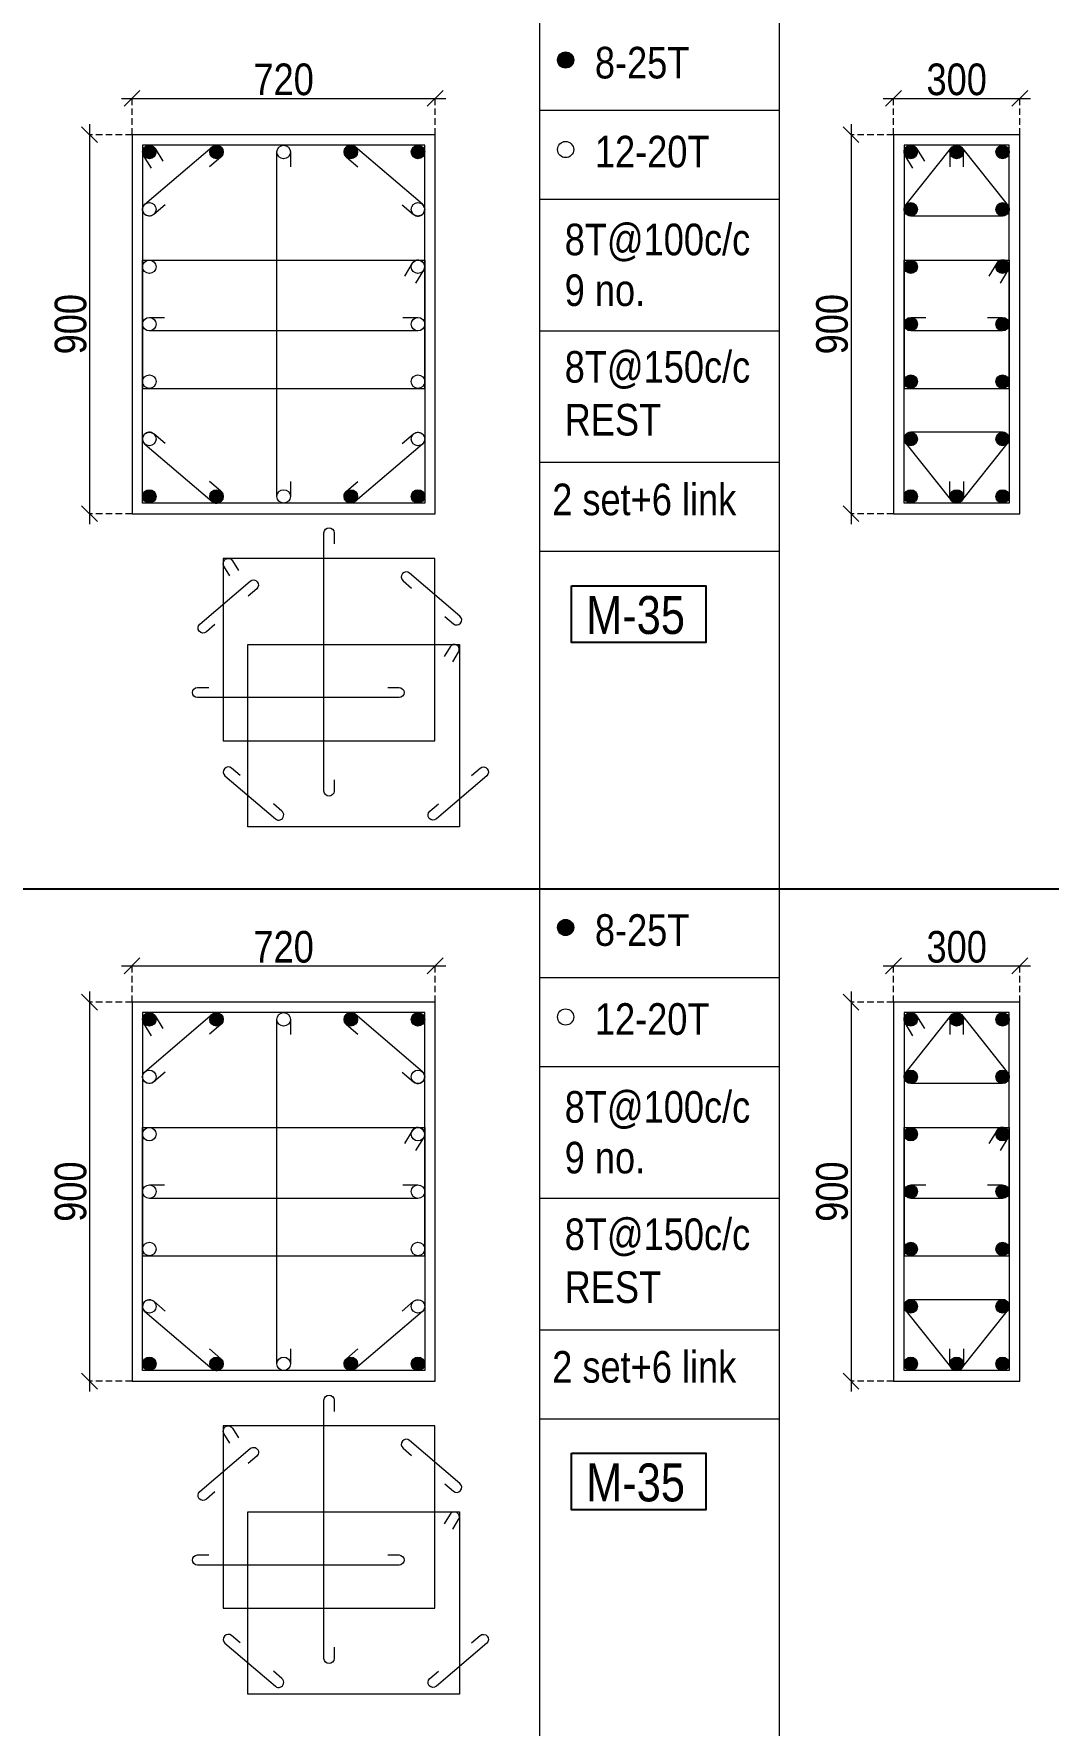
# Model space of a CAD drawing. Header units: millimetres. Extents: x 1112055 to 3390982, y -148532 to 766891.
# Drawn here: x 2161236 to 2170872, y 357764 to 373830 of the extents above; entities that cross this region are included whole.
import ezdxf
from ezdxf.enums import TextEntityAlignment as Align

# ---------------------------------------------------------------- set-up
doc = ezdxf.new("R2010")
doc.units = ezdxf.units.MM
doc.header["$PDMODE"] = 35
doc.header["$PDSIZE"] = -25
doc.linetypes.add('DASHED2', pattern=[0.375, 0.25, -0.125])
doc.linetypes.add('Hidden', pattern=[9.525, 6.35, -3.175])
for name, color, linetype, lineweight in [('B COL. SIZE DIM', 220, 'Continuous', 25), ('B COLSCH', 204, 'Continuous', 20), ('B COLUMN', 1, 'Hidden', 9), ('B STEEL', 34, 'Continuous', 15)]:
    doc.layers.add(name, color=color, linetype=linetype, lineweight=lineweight)
doc.layers.add('B TEXT', color=7, linetype='Continuous')
doc.styles.add('dim inside', font='romans.shx', dxfattribs={"width": 0.8, "height": 125})
doc.styles.add('SWINC', font='swissc.ttf')
doc.dimstyles.new('dim inside', dxfattribs={"dimtxt": 125, "dimasz": 100, "dimexe": 0, "dimexo": 0, "dimgap": 10, "dimtad": 0, "dimdec": 0, "dimzin": 0, "dimdsep": 46, "dimtxsty": 'dim inside', "dimblk": 'SMALL', "dimcen": 0.09, "dimadec": 0, "dimazin": 0, "dimtfac": 1, "dimtdec": 0, "dimtofl": 0, "dimtmove": 0, "dimatfit": 3, "dimfxl": 1, "dimtolj": 1, "dimtzin": 0, "dimarcsym": 2})

# ---------------------------------------------------------------- blocks, each defined once
blk = doc.blocks.new('_Oblique')
at = {"color": 0, "linetype": 'ByBlock', "lineweight": -2}
blk.add_line((-0.5, -0.5), (0.5, 0.5), dxfattribs=at)
blk = doc.blocks.new('*D1139')
at = {"layer": 'B COL. SIZE DIM', "color": 250, "lineweight": 9, "ltscale": 250, "transparency": 16777216}
blk.add_line((2162069, 364977), (2165149, 364977), dxfattribs=at)
at = {"layer": 'B COL. SIZE DIM', "color": 250, "linetype": 'DASHED2', "lineweight": 9, "ltscale": 250, "transparency": 16777216}
for p, q in [((2162169, 364632), (2162169, 364977)), ((2165049, 364632), (2165049, 364977))]:
    blk.add_line(p, q, dxfattribs=at)
at = {"layer": 'Defpoints', "color": 0, "ltscale": 250, "transparency": 16777216}
for p in [(2165049, 364977), (2162169, 364632), (2165049, 364632)]:
    blk.add_point(p, dxfattribs=at)
at = {"layer": 'B COL. SIZE DIM', "color": 250, "lineweight": 9, "ltscale": 250, "transparency": 16777216, "xscale": 150, "yscale": 150, "zscale": 150, "rotation": 180}
blk.add_blockref('_Oblique', (2162169, 364977), dxfattribs=at)
at = {"layer": 'B COL. SIZE DIM', "color": 250, "lineweight": 9, "ltscale": 250, "transparency": 16777216, "xscale": 150, "yscale": 150, "zscale": 150}
blk.add_blockref('_Oblique', (2165049, 364977), dxfattribs=at)
at = {"layer": 'B COL. SIZE DIM', "color": 6, "ltscale": 250, "transparency": 16777216, "insert": (2163609, 365156), "char_height": 300, "attachment_point": 5, "style": 'SWINC'}
blk.add_mtext('\\A1;720', dxfattribs=at)
blk = doc.blocks.new('*D1140')
at = {"layer": 'B COL. SIZE DIM', "color": 250, "lineweight": 9, "ltscale": 250, "transparency": 16777216}
blk.add_line((2161765, 364732), (2161765, 360932), dxfattribs=at)
at = {"layer": 'B COL. SIZE DIM', "color": 250, "linetype": 'DASHED2', "lineweight": 9, "ltscale": 250, "transparency": 16777216}
for p, q in [((2162169, 364632), (2161765, 364632)), ((2162169, 361032), (2161765, 361032))]:
    blk.add_line(p, q, dxfattribs=at)
at = {"layer": 'Defpoints', "color": 0, "ltscale": 250, "transparency": 16777216}
for p in [(2162169, 364632), (2161765, 361032), (2162169, 361032)]:
    blk.add_point(p, dxfattribs=at)
at = {"layer": 'B COL. SIZE DIM', "color": 250, "lineweight": 9, "ltscale": 250, "transparency": 16777216, "xscale": 150, "yscale": 150, "zscale": 150}
for p, rotation in [((2161765, 364632), 90), ((2161765, 361032), 270)]:
    blk.add_blockref('_Oblique', p, dxfattribs=dict(at, rotation=rotation))
at = {"layer": 'B COL. SIZE DIM', "color": 6, "ltscale": 250, "transparency": 16777216, "insert": (2161586, 362832), "char_height": 300, "attachment_point": 5, "rotation": 90, "style": 'SWINC'}
blk.add_mtext('\\A1;900', dxfattribs=at)
blk = doc.blocks.new('*D1141')
at = {"layer": 'B COL. SIZE DIM', "color": 250, "lineweight": 9, "ltscale": 250, "transparency": 16777216}
blk.add_line((2162069, 373217), (2165149, 373217), dxfattribs=at)
at = {"layer": 'B COL. SIZE DIM', "color": 250, "linetype": 'DASHED2', "lineweight": 9, "ltscale": 250, "transparency": 16777216}
for p, q in [((2162169, 372872), (2162169, 373217)), ((2165049, 372872), (2165049, 373217))]:
    blk.add_line(p, q, dxfattribs=at)
at = {"layer": 'Defpoints', "color": 0, "ltscale": 250, "transparency": 16777216}
for p in [(2165049, 373217), (2162169, 372872), (2165049, 372872)]:
    blk.add_point(p, dxfattribs=at)
at = {"layer": 'B COL. SIZE DIM', "color": 250, "lineweight": 9, "ltscale": 250, "transparency": 16777216, "xscale": 150, "yscale": 150, "zscale": 150, "rotation": 180}
blk.add_blockref('_Oblique', (2162169, 373217), dxfattribs=at)
at = {"layer": 'B COL. SIZE DIM', "color": 250, "lineweight": 9, "ltscale": 250, "transparency": 16777216, "xscale": 150, "yscale": 150, "zscale": 150}
blk.add_blockref('_Oblique', (2165049, 373217), dxfattribs=at)
at = {"layer": 'B COL. SIZE DIM', "color": 6, "ltscale": 250, "transparency": 16777216, "insert": (2163609, 373396), "char_height": 300, "attachment_point": 5, "style": 'SWINC'}
blk.add_mtext('\\A1;720', dxfattribs=at)
blk = doc.blocks.new('*D1142')
at = {"layer": 'B COL. SIZE DIM', "color": 250, "lineweight": 9, "ltscale": 250, "transparency": 16777216}
blk.add_line((2161765, 372972), (2161765, 369172), dxfattribs=at)
at = {"layer": 'B COL. SIZE DIM', "color": 250, "linetype": 'DASHED2', "lineweight": 9, "ltscale": 250, "transparency": 16777216}
for p, q in [((2162169, 372872), (2161765, 372872)), ((2162169, 369272), (2161765, 369272))]:
    blk.add_line(p, q, dxfattribs=at)
at = {"layer": 'Defpoints', "color": 0, "ltscale": 250, "transparency": 16777216}
for p in [(2162169, 372872), (2161765, 369272), (2162169, 369272)]:
    blk.add_point(p, dxfattribs=at)
at = {"layer": 'B COL. SIZE DIM', "color": 250, "lineweight": 9, "ltscale": 250, "transparency": 16777216, "xscale": 150, "yscale": 150, "zscale": 150}
for p, rotation in [((2161765, 372872), 90), ((2161765, 369272), 270)]:
    blk.add_blockref('_Oblique', p, dxfattribs=dict(at, rotation=rotation))
at = {"layer": 'B COL. SIZE DIM', "color": 6, "ltscale": 250, "transparency": 16777216, "insert": (2161586, 371072), "char_height": 300, "attachment_point": 5, "rotation": 90, "style": 'SWINC'}
blk.add_mtext('\\A1;900', dxfattribs=at)
blk = doc.blocks.new('*D1154')
at = {"layer": 'B COL. SIZE DIM', "color": 250, "lineweight": 9, "ltscale": 250, "transparency": 16777216}
blk.add_line((2169303, 364977), (2170703, 364977), dxfattribs=at)
at = {"layer": 'B COL. SIZE DIM', "color": 250, "linetype": 'DASHED2', "lineweight": 9, "ltscale": 250, "transparency": 16777216}
for p, q in [((2169403, 364632), (2169403, 364977)), ((2170603, 364632), (2170603, 364977))]:
    blk.add_line(p, q, dxfattribs=at)
at = {"layer": 'Defpoints', "color": 0, "ltscale": 250, "transparency": 16777216}
for p in [(2170603, 364977), (2169403, 364632), (2170603, 364632)]:
    blk.add_point(p, dxfattribs=at)
at = {"layer": 'B COL. SIZE DIM', "color": 250, "lineweight": 9, "ltscale": 250, "transparency": 16777216, "xscale": 150, "yscale": 150, "zscale": 150, "rotation": 180}
blk.add_blockref('_Oblique', (2169403, 364977), dxfattribs=at)
at = {"layer": 'B COL. SIZE DIM', "color": 250, "lineweight": 9, "ltscale": 250, "transparency": 16777216, "xscale": 150, "yscale": 150, "zscale": 150}
blk.add_blockref('_Oblique', (2170603, 364977), dxfattribs=at)
at = {"layer": 'B COL. SIZE DIM', "color": 6, "ltscale": 250, "transparency": 16777216, "insert": (2170003, 365156), "char_height": 300, "attachment_point": 5, "style": 'SWINC'}
blk.add_mtext('\\A1;300', dxfattribs=at)
blk = doc.blocks.new('*D1155')
at = {"layer": 'B COL. SIZE DIM', "color": 250, "lineweight": 9, "ltscale": 250, "transparency": 16777216}
blk.add_line((2168999, 364732), (2168999, 360932), dxfattribs=at)
at = {"layer": 'B COL. SIZE DIM', "color": 250, "linetype": 'DASHED2', "lineweight": 9, "ltscale": 250, "transparency": 16777216}
for p, q in [((2169403, 364632), (2168999, 364632)), ((2169403, 361032), (2168999, 361032))]:
    blk.add_line(p, q, dxfattribs=at)
at = {"layer": 'Defpoints', "color": 0, "ltscale": 250, "transparency": 16777216}
for p in [(2169403, 364632), (2168999, 361032), (2169403, 361032)]:
    blk.add_point(p, dxfattribs=at)
at = {"layer": 'B COL. SIZE DIM', "color": 250, "lineweight": 9, "ltscale": 250, "transparency": 16777216, "xscale": 150, "yscale": 150, "zscale": 150}
for p, rotation in [((2168999, 364632), 90), ((2168999, 361032), 270)]:
    blk.add_blockref('_Oblique', p, dxfattribs=dict(at, rotation=rotation))
at = {"layer": 'B COL. SIZE DIM', "color": 6, "ltscale": 250, "transparency": 16777216, "insert": (2168820, 362832), "char_height": 300, "attachment_point": 5, "rotation": 90, "style": 'SWINC'}
blk.add_mtext('\\A1;900', dxfattribs=at)
blk = doc.blocks.new('*D1170')
at = {"layer": 'B COL. SIZE DIM', "color": 250, "lineweight": 9, "ltscale": 250, "transparency": 16777216}
blk.add_line((2169303, 373217), (2170703, 373217), dxfattribs=at)
at = {"layer": 'B COL. SIZE DIM', "color": 250, "linetype": 'DASHED2', "lineweight": 9, "ltscale": 250, "transparency": 16777216}
for p, q in [((2169403, 372872), (2169403, 373217)), ((2170603, 372872), (2170603, 373217))]:
    blk.add_line(p, q, dxfattribs=at)
at = {"layer": 'Defpoints', "color": 0, "ltscale": 250, "transparency": 16777216}
for p in [(2170603, 373217), (2169403, 372872), (2170603, 372872)]:
    blk.add_point(p, dxfattribs=at)
at = {"layer": 'B COL. SIZE DIM', "color": 250, "lineweight": 9, "ltscale": 250, "transparency": 16777216, "xscale": 150, "yscale": 150, "zscale": 150, "rotation": 180}
blk.add_blockref('_Oblique', (2169403, 373217), dxfattribs=at)
at = {"layer": 'B COL. SIZE DIM', "color": 250, "lineweight": 9, "ltscale": 250, "transparency": 16777216, "xscale": 150, "yscale": 150, "zscale": 150}
blk.add_blockref('_Oblique', (2170603, 373217), dxfattribs=at)
at = {"layer": 'B COL. SIZE DIM', "color": 6, "ltscale": 250, "transparency": 16777216, "insert": (2170003, 373396), "char_height": 300, "attachment_point": 5, "style": 'SWINC'}
blk.add_mtext('\\A1;300', dxfattribs=at)
blk = doc.blocks.new('*D1171')
at = {"layer": 'B COL. SIZE DIM', "color": 250, "lineweight": 9, "ltscale": 250, "transparency": 16777216}
blk.add_line((2168999, 372972), (2168999, 369172), dxfattribs=at)
at = {"layer": 'B COL. SIZE DIM', "color": 250, "linetype": 'DASHED2', "lineweight": 9, "ltscale": 250, "transparency": 16777216}
for p, q in [((2169403, 372872), (2168999, 372872)), ((2169403, 369272), (2168999, 369272))]:
    blk.add_line(p, q, dxfattribs=at)
at = {"layer": 'Defpoints', "color": 0, "ltscale": 250, "transparency": 16777216}
for p in [(2169403, 372872), (2168999, 369272), (2169403, 369272)]:
    blk.add_point(p, dxfattribs=at)
at = {"layer": 'B COL. SIZE DIM', "color": 250, "lineweight": 9, "ltscale": 250, "transparency": 16777216, "xscale": 150, "yscale": 150, "zscale": 150}
for p, rotation in [((2168999, 372872), 90), ((2168999, 369272), 270)]:
    blk.add_blockref('_Oblique', p, dxfattribs=dict(at, rotation=rotation))
at = {"layer": 'B COL. SIZE DIM', "color": 6, "ltscale": 250, "transparency": 16777216, "insert": (2168820, 371072), "char_height": 300, "attachment_point": 5, "rotation": 90, "style": 'SWINC'}
blk.add_mtext('\\A1;900', dxfattribs=at)

msp = doc.modelspace()

# ---------------------------------------------------------------- hatches: boundary and pattern name
at = {"layer": 'B STEEL', "lineweight": 9, "ltscale": 0.5}
h = msp.add_hatch(color=34, dxfattribs=at)
edge = h.paths.add_edge_path()
edge.add_arc((2166287.5, 373581.3), 76.8, 0, 360)
h = msp.add_hatch(color=34, dxfattribs=at)
edge = h.paths.add_edge_path()
edge.add_arc((2162333.1, 372708.1), 64, 0, 360)
at = {"layer": 'B STEEL'}
h = msp.add_hatch(color=34, dxfattribs=at)
edge = h.paths.add_edge_path()
edge.add_arc((2162971.1, 372708.1), 64, 0, 360)
h = msp.add_hatch(color=34, dxfattribs=at)
edge = h.paths.add_edge_path()
edge.add_arc((2164247.1, 372708.1), 64, 0, 360)
at = {"layer": 'B STEEL', "lineweight": 9, "ltscale": 0.5}
h = msp.add_hatch(color=34, dxfattribs=at)
edge = h.paths.add_edge_path()
edge.add_arc((2164885.1, 372708.1), 64, 180, 540, ccw=False)
h = msp.add_hatch(color=34, dxfattribs=at)
edge = h.paths.add_edge_path()
edge.add_arc((2169566.7, 372708.1), 64, 0, 360)
h = msp.add_hatch(color=34, dxfattribs=at)
edge = h.paths.add_edge_path()
edge.add_arc((2170002.7, 372708.1), 64, 180, 540, ccw=False)
h = msp.add_hatch(color=34, dxfattribs=at)
edge = h.paths.add_edge_path()
edge.add_arc((2170438.6, 372708.1), 64, 180, 540, ccw=False)
h = msp.add_hatch(color=34, dxfattribs=at)
edge = h.paths.add_edge_path()
edge.add_arc((2169566.7, 372162.8), 64, 0, 360, ccw=False)
h = msp.add_hatch(color=34, dxfattribs=at)
edge = h.paths.add_edge_path()
edge.add_arc((2170438.6, 372162.8), 64, -180, 180)
h = msp.add_hatch(color=34, dxfattribs=at)
edge = h.paths.add_edge_path()
edge.add_arc((2169566.7, 371617.4), 64, 0, 360, ccw=False)
h = msp.add_hatch(color=34, dxfattribs=at)
edge = h.paths.add_edge_path()
edge.add_arc((2170438.6, 371617.4), 64, -180, 180)
h = msp.add_hatch(color=34, dxfattribs=at)
edge = h.paths.add_edge_path()
edge.add_arc((2169566.7, 371072.1), 64, 0, 360, ccw=False)
h = msp.add_hatch(color=34, dxfattribs=at)
edge = h.paths.add_edge_path()
edge.add_arc((2170438.6, 371072.1), 64, -180, 180)
h = msp.add_hatch(color=34, dxfattribs=at)
edge = h.paths.add_edge_path()
edge.add_arc((2169566.7, 370526.8), 64, 0, 360, ccw=False)
h = msp.add_hatch(color=34, dxfattribs=at)
edge = h.paths.add_edge_path()
edge.add_arc((2170438.6, 370526.8), 64, -180, 180)
h = msp.add_hatch(color=34, dxfattribs=at)
edge = h.paths.add_edge_path()
edge.add_arc((2169566.7, 369981.5), 64, 0, 360, ccw=False)
h = msp.add_hatch(color=34, dxfattribs=at)
edge = h.paths.add_edge_path()
edge.add_arc((2170438.6, 369981.5), 64, -180, 180)
h = msp.add_hatch(color=34, dxfattribs=at)
edge = h.paths.add_edge_path()
edge.add_arc((2162333.1, 369436.1), 64, 0, 360, ccw=False)
at = {"layer": 'B STEEL'}
h = msp.add_hatch(color=34, dxfattribs=at)
edge = h.paths.add_edge_path()
edge.add_arc((2162971.1, 369436.1), 64, 0, 360)
h = msp.add_hatch(color=34, dxfattribs=at)
edge = h.paths.add_edge_path()
edge.add_arc((2164247.1, 369436.1), 64, 0, 360)
at = {"layer": 'B STEEL', "lineweight": 9, "ltscale": 0.5}
h = msp.add_hatch(color=34, dxfattribs=at)
edge = h.paths.add_edge_path()
edge.add_arc((2164885.1, 369436.1), 64, -180, 180)
h = msp.add_hatch(color=34, dxfattribs=at)
edge = h.paths.add_edge_path()
edge.add_arc((2169566.7, 369436.1), 64, 0, 360, ccw=False)
h = msp.add_hatch(color=34, dxfattribs=at)
edge = h.paths.add_edge_path()
edge.add_arc((2170002.7, 369436.1), 64, -180, 180)
h = msp.add_hatch(color=34, dxfattribs=at)
edge = h.paths.add_edge_path()
edge.add_arc((2170438.6, 369436.1), 64, -180, 180)
h = msp.add_hatch(color=34, dxfattribs=at)
edge = h.paths.add_edge_path()
edge.add_arc((2166287.5, 365341.4), 76.8, 0, 360)
h = msp.add_hatch(color=34, dxfattribs=at)
edge = h.paths.add_edge_path()
edge.add_arc((2162333.1, 364468.3), 64, 0, 360)
at = {"layer": 'B STEEL'}
h = msp.add_hatch(color=34, dxfattribs=at)
edge = h.paths.add_edge_path()
edge.add_arc((2162971.1, 364468.3), 64, 0, 360)
h = msp.add_hatch(color=34, dxfattribs=at)
edge = h.paths.add_edge_path()
edge.add_arc((2164247.1, 364468.3), 64, 0, 360)
at = {"layer": 'B STEEL', "lineweight": 9, "ltscale": 0.5}
h = msp.add_hatch(color=34, dxfattribs=at)
edge = h.paths.add_edge_path()
edge.add_arc((2164885.1, 364468.3), 64, 180, 540, ccw=False)
h = msp.add_hatch(color=34, dxfattribs=at)
edge = h.paths.add_edge_path()
edge.add_arc((2169566.7, 364468.3), 64, 0, 360)
h = msp.add_hatch(color=34, dxfattribs=at)
edge = h.paths.add_edge_path()
edge.add_arc((2170002.7, 364468.3), 64, 180, 540, ccw=False)
h = msp.add_hatch(color=34, dxfattribs=at)
edge = h.paths.add_edge_path()
edge.add_arc((2170438.6, 364468.3), 64, 180, 540, ccw=False)
h = msp.add_hatch(color=34, dxfattribs=at)
edge = h.paths.add_edge_path()
edge.add_arc((2169566.7, 363922.9), 64, 0, 360, ccw=False)
h = msp.add_hatch(color=34, dxfattribs=at)
edge = h.paths.add_edge_path()
edge.add_arc((2170438.6, 363922.9), 64, -180, 180)
h = msp.add_hatch(color=34, dxfattribs=at)
edge = h.paths.add_edge_path()
edge.add_arc((2169566.7, 363377.6), 64, 0, 360, ccw=False)
h = msp.add_hatch(color=34, dxfattribs=at)
edge = h.paths.add_edge_path()
edge.add_arc((2170438.6, 363377.6), 64, -180, 180)
h = msp.add_hatch(color=34, dxfattribs=at)
edge = h.paths.add_edge_path()
edge.add_arc((2169566.7, 362832.3), 64, 0, 360, ccw=False)
h = msp.add_hatch(color=34, dxfattribs=at)
edge = h.paths.add_edge_path()
edge.add_arc((2170438.6, 362832.3), 64, -180, 180)
h = msp.add_hatch(color=34, dxfattribs=at)
edge = h.paths.add_edge_path()
edge.add_arc((2169566.7, 362286.9), 64, 0, 360, ccw=False)
h = msp.add_hatch(color=34, dxfattribs=at)
edge = h.paths.add_edge_path()
edge.add_arc((2170438.6, 362286.9), 64, -180, 180)
h = msp.add_hatch(color=34, dxfattribs=at)
edge = h.paths.add_edge_path()
edge.add_arc((2169566.7, 361741.6), 64, 0, 360, ccw=False)
h = msp.add_hatch(color=34, dxfattribs=at)
edge = h.paths.add_edge_path()
edge.add_arc((2170438.6, 361741.6), 64, -180, 180)
h = msp.add_hatch(color=34, dxfattribs=at)
edge = h.paths.add_edge_path()
edge.add_arc((2162333.1, 361196.3), 64, 0, 360, ccw=False)
at = {"layer": 'B STEEL'}
h = msp.add_hatch(color=34, dxfattribs=at)
edge = h.paths.add_edge_path()
edge.add_arc((2162971.1, 361196.3), 64, 0, 360)
h = msp.add_hatch(color=34, dxfattribs=at)
edge = h.paths.add_edge_path()
edge.add_arc((2164247.1, 361196.3), 64, 0, 360)
at = {"layer": 'B STEEL', "lineweight": 9, "ltscale": 0.5}
h = msp.add_hatch(color=34, dxfattribs=at)
edge = h.paths.add_edge_path()
edge.add_arc((2164885.1, 361196.3), 64, -180, 180)
h = msp.add_hatch(color=34, dxfattribs=at)
edge = h.paths.add_edge_path()
edge.add_arc((2169566.7, 361196.3), 64, 0, 360, ccw=False)
h = msp.add_hatch(color=34, dxfattribs=at)
edge = h.paths.add_edge_path()
edge.add_arc((2170002.7, 361196.3), 64, -180, 180)
h = msp.add_hatch(color=34, dxfattribs=at)
edge = h.paths.add_edge_path()
edge.add_arc((2170438.6, 361196.3), 64, -180, 180)

# ---------------------------------------------------------------- linework, layer by layer
msp.add_line((2087620, 365709.7), (2378433, 365709.7))
at = {"layer": 'B COLSCH', "color": 250, "lineweight": 0}
for p, q in [((2166041.2, 382189.4), (2166041.2, 332750.4)), ((2168315.6, 382189.4), (2168315.6, 323875.2)), ((2166041.2, 373104.6), (2168315.6, 373104.6)), ((2166041.2, 372259.6), (2168315.6, 372259.6)), ((2166041.2, 371009.8), (2168315.6, 371009.8)), ((2166041.2, 369760.1), (2168315.6, 369760.1)), ((2166041.2, 368915.1), (2168315.6, 368915.1)), ((2087620, 365709.7), (2216655.7, 365709.7)), ((2166041.2, 364864.8), (2168315.6, 364864.8)), ((2166041.2, 364019.8), (2168315.6, 364019.8)), ((2166041.2, 362770), (2168315.6, 362770)), ((2166041.2, 361520.2), (2168315.6, 361520.2)), ((2166041.2, 360675.2), (2168315.6, 360675.2))]:
    msp.add_line(p, q, dxfattribs=at)
at = {"layer": 'B COLUMN', "color": 1, "linetype": 'ByBlock', "lineweight": 20}
for points in [[(2162169.1, 369272.1), (2165049.1, 369272.1), (2165049.1, 372872.1), (2162169.1, 372872.1)], [(2169402.7, 369272.1), (2170602.7, 369272.1), (2170602.7, 372872.1), (2169402.7, 372872.1)], [(2162169.1, 361032.3), (2165049.1, 361032.3), (2165049.1, 364632.3), (2162169.1, 364632.3)], [(2169402.7, 361032.3), (2170602.7, 361032.3), (2170602.7, 364632.3), (2169402.7, 364632.3)]]:
    msp.add_lwpolyline(points, close=True, dxfattribs=at)
at = {"layer": 'B STEEL', "color": 34, "lineweight": 9, "ltscale": 0.5}
for points in [[(2162269.1, 370462.8), (2164949.1, 370462.8), (2164949.1, 372772.1), (2162269.1, 372772.1)], [(2169502.7, 370462.8), (2170502.7, 370462.8), (2170502.7, 372772.1), (2169502.7, 372772.1)], [(2162269.1, 371681.5), (2164949.1, 371681.5), (2164949.1, 369372.1), (2162269.1, 369372.1)], [(2169502.7, 371681.5), (2170502.7, 371681.5), (2170502.7, 369372.1), (2169502.7, 369372.1)], [(2163035, 367115.6), (2165045, 367115.6), (2165045, 368847.6), (2163035, 368847.6)], [(2163268.3, 368029.6), (2165278.3, 368029.6), (2165278.3, 366297.6), (2163268.3, 366297.6)], [(2162269.1, 362222.9), (2164949.1, 362222.9), (2164949.1, 364532.3), (2162269.1, 364532.3)], [(2169502.7, 362222.9), (2170502.7, 362222.9), (2170502.7, 364532.3), (2169502.7, 364532.3)], [(2162269.1, 363441.6), (2164949.1, 363441.6), (2164949.1, 361132.3), (2162269.1, 361132.3)], [(2169502.7, 363441.6), (2170502.7, 363441.6), (2170502.7, 361132.3), (2169502.7, 361132.3)], [(2163035, 358875.8), (2165045, 358875.8), (2165045, 360607.8), (2163035, 360607.8)], [(2163268.3, 359789.8), (2165278.3, 359789.8), (2165278.3, 358057.8), (2163268.3, 358057.8)]]:
    msp.add_lwpolyline(points, close=True, dxfattribs=at)
for points in [[(2162353.4, 372553.1), (2162278.6, 372674.5, -1), (2162387.7, 372741.7), (2162462.4, 372620.2)], [(2162483.2, 372206.8), (2162374.7, 372114.1, -1), (2162291.5, 372211.4), (2162929.5, 372756.8, -1), (2163012.7, 372659.4), (2162904.3, 372566.8)], [(2163673.1, 369578.8), (2163673.1, 369436.1, -1), (2163545.1, 369436.1), (2163545.1, 372708.1, -1), (2163673.1, 372708.1), (2163673.1, 372565.5)], [(2164735.1, 372206.8), (2164843.5, 372114.1, 1), (2164926.7, 372211.4), (2164288.7, 372756.8, 1), (2164205.5, 372659.4), (2164313.9, 372566.8)], [(2169586.9, 372553.1), (2169512.2, 372674.5, -1), (2169621.2, 372741.7), (2169696, 372620.2)], [(2170066.7, 372565.5), (2170066.7, 372708.1, 1), (2169938.6, 372708.1), (2169938.6, 372565.5)], [(2164864.9, 371462.4), (2164939.6, 371583.9, 1), (2164830.6, 371651), (2164755.8, 371529.5)], [(2170418.4, 371462.4), (2170493.2, 371583.9, 1), (2170384.1, 371651), (2170309.4, 371529.5)], [(2164742.5, 371136.1), (2164885.1, 371136.1, -1), (2164885.1, 371008.1), (2162333.1, 371008.1, -1), (2162333.1, 371136.1), (2162475.8, 371136.1)], [(2170296, 371136.1), (2170438.6, 371136.1, -1), (2170438.6, 371008.1), (2169566.7, 371008.1, -1), (2169566.7, 371136.1), (2169709.3, 371136.1)], [(2162483.2, 369937.4), (2162374.7, 370030.1, 1), (2162291.5, 369932.8), (2162929.5, 369387.5, 1), (2163012.7, 369484.8), (2162904.3, 369577.5)], [(2164735.1, 369937.4), (2164843.5, 370030.1, -1), (2164926.7, 369932.8), (2164288.7, 369387.5, -1), (2164205.5, 369484.8), (2164313.9, 369577.5)], [(2170066.7, 369578.8), (2170066.7, 369436.1, -1), (2169938.6, 369436.1), (2169938.6, 369578.8)], [(2164088, 366744.2), (2164088, 366637.3, -1), (2163992, 366637.3), (2163992, 369091.2, -1), (2164088, 369091.2), (2164088, 368984.2)], [(2163098.2, 368683.3), (2163042.1, 368774.4, -1), (2163123.9, 368824.8), (2163180, 368733.6)], [(2162956.3, 368219.1), (2162875, 368149.6, -1), (2162812.6, 368222.6), (2163291.1, 368631.6, -1), (2163353.5, 368558.6), (2163272.1, 368489.1)], [(2165140.5, 368295.7), (2165221.9, 368226.2, 1), (2165284.2, 368299.2), (2164805.8, 368708.2, 1), (2164743.4, 368635.2), (2164824.7, 368565.6)], [(2165215.1, 367865.3), (2165271.1, 367956.4, 1), (2165189.4, 368006.8), (2165133.3, 367915.7)], [(2164598, 367620.6), (2164705, 367620.6, -1), (2164705, 367524.6), (2162791, 367524.6, -1), (2162791, 367620.6), (2162898, 367620.6)], [(2163195.5, 366785.3), (2163114.2, 366854.8, 1), (2163051.8, 366781.8), (2163530.3, 366372.8, 1), (2163592.7, 366445.8), (2163511.4, 366515.3)], [(2165394.6, 366785.3), (2165475.9, 366854.8, -1), (2165538.3, 366781.8), (2165059.8, 366372.8, -1), (2164997.4, 366445.8), (2165078.8, 366515.3)], [(2162353.4, 364313.2), (2162278.6, 364434.7, -1), (2162387.7, 364501.8), (2162462.4, 364380.3)], [(2162483.2, 363966.9), (2162374.7, 363874.3, -1), (2162291.5, 363971.6), (2162929.5, 364516.9, -1), (2163012.7, 364419.6), (2162904.3, 364326.9)], [(2163673.1, 361338.9), (2163673.1, 361196.3, -1), (2163545.1, 361196.3), (2163545.1, 364468.3, -1), (2163673.1, 364468.3), (2163673.1, 364325.6)], [(2164735.1, 363966.9), (2164843.5, 363874.3, 1), (2164926.7, 363971.6), (2164288.7, 364516.9, 1), (2164205.5, 364419.6), (2164313.9, 364326.9)], [(2169586.9, 364313.2), (2169512.2, 364434.7, -1), (2169621.2, 364501.8), (2169696, 364380.3)], [(2170066.7, 364325.6), (2170066.7, 364468.3, 1), (2169938.6, 364468.3), (2169938.6, 364325.6)], [(2164864.9, 363222.6), (2164939.6, 363344, 1), (2164830.6, 363411.2), (2164755.8, 363289.7)], [(2170418.4, 363222.6), (2170493.2, 363344, 1), (2170384.1, 363411.2), (2170309.4, 363289.7)], [(2164742.5, 362896.3), (2164885.1, 362896.3, -1), (2164885.1, 362768.3), (2162333.1, 362768.3, -1), (2162333.1, 362896.3), (2162475.8, 362896.3)], [(2170296, 362896.3), (2170438.6, 362896.3, -1), (2170438.6, 362768.3), (2169566.7, 362768.3, -1), (2169566.7, 362896.3), (2169709.3, 362896.3)], [(2162483.2, 361697.6), (2162374.7, 361790.3, 1), (2162291.5, 361693), (2162929.5, 361147.6, 1), (2163012.7, 361245), (2162904.3, 361337.6)], [(2164735.1, 361697.6), (2164843.5, 361790.3, -1), (2164926.7, 361693), (2164288.7, 361147.6, -1), (2164205.5, 361245), (2164313.9, 361337.6)], [(2170066.7, 361338.9), (2170066.7, 361196.3, -1), (2169938.6, 361196.3), (2169938.6, 361338.9)], [(2164088, 358504.4), (2164088, 358397.4, -1), (2163992, 358397.4), (2163992, 360851.4, -1), (2164088, 360851.4), (2164088, 360744.4)], [(2163098.2, 360443.5), (2163042.1, 360534.6, -1), (2163123.9, 360584.9), (2163180, 360493.8)], [(2162956.3, 359979.3), (2162875, 359909.8, -1), (2162812.6, 359982.8), (2163291.1, 360391.7, -1), (2163353.5, 360318.8), (2163272.1, 360249.2)], [(2165140.5, 360055.8), (2165221.9, 359986.3, 1), (2165284.2, 360059.3), (2164805.8, 360468.3, 1), (2164743.4, 360395.3), (2164824.7, 360325.8)], [(2165215.1, 359625.5), (2165271.1, 359716.6, 1), (2165189.4, 359766.9), (2165133.3, 359675.8)], [(2164598, 359380.8), (2164705, 359380.8, -1), (2164705, 359284.7), (2162791, 359284.7, -1), (2162791, 359380.8), (2162898, 359380.8)], [(2163195.5, 358545.5), (2163114.2, 358615, 1), (2163051.8, 358542), (2163530.3, 358133, 1), (2163592.7, 358206), (2163511.4, 358275.5)], [(2165394.6, 358545.5), (2165475.9, 358615, -1), (2165538.3, 358542), (2165059.8, 358133, -1), (2164997.4, 358206), (2165078.8, 358275.5)]]:
    msp.add_lwpolyline(points, format="xyb", dxfattribs=at)
for points in [[(2170047.9, 372753.4), (2170483.8, 372208.1, -0.6687154), (2170438.6, 372098.8), (2169566.7, 372098.8, -0.6687154), (2169521.5, 372208.1), (2169957.5, 372753.4, -0.4133445)], [(2170047.9, 369390.8), (2170483.8, 369936.1, 0.6687154), (2170438.6, 370045.5), (2169566.7, 370045.5, 0.6687154), (2169521.5, 369936.1), (2169957.5, 369390.8, 0.4133445)], [(2170047.9, 364513.6), (2170483.8, 363968.3, -0.6687154), (2170438.6, 363858.9), (2169566.7, 363858.9, -0.6687154), (2169521.5, 363968.3), (2169957.5, 364513.6, -0.4133445)], [(2170047.9, 361151), (2170483.8, 361696.3, 0.6687154), (2170438.6, 361805.6), (2169566.7, 361805.6, 0.6687154), (2169521.5, 361696.3), (2169957.5, 361151, 0.4133445)]]:
    msp.add_lwpolyline(points, format="xyb", close=True, dxfattribs=at)
for centre, radius in [((2166287.5, 373581.3), 76.8), ((2162333.1, 372708.1), 64), ((2162971.1, 372708.1), 64), ((2163609.1, 372708.1), 64), ((2164247.1, 372708.1), 64), ((2164885.1, 372708.1), 64), ((2166287.5, 372731), 76.8), ((2169566.7, 372708.1), 64), ((2170002.7, 372708.1), 64), ((2170438.6, 372708.1), 64), ((2162333.1, 372162.8), 64), ((2164885.1, 372162.8), 64), ((2169566.7, 372162.8), 64), ((2170438.6, 372162.8), 64), ((2162333.1, 371617.4), 64), ((2164885.1, 371617.4), 64), ((2169566.7, 371617.4), 64), ((2170438.6, 371617.4), 64), ((2162333.1, 371072.1), 64), ((2164885.1, 371072.1), 64), ((2169566.7, 371072.1), 64), ((2170438.6, 371072.1), 64), ((2162333.1, 370526.8), 64), ((2164885.1, 370526.8), 64), ((2169566.7, 370526.8), 64), ((2170438.6, 370526.8), 64), ((2162333.1, 369981.5), 64), ((2164885.1, 369981.5), 64), ((2169566.7, 369981.5), 64), ((2170438.6, 369981.5), 64), ((2162333.1, 369436.1), 64), ((2162971.1, 369436.1), 64), ((2163609.1, 369436.1), 64), ((2164247.1, 369436.1), 64), ((2164885.1, 369436.1), 64), ((2169566.7, 369436.1), 64), ((2170002.7, 369436.1), 64), ((2170438.6, 369436.1), 64), ((2166287.5, 365341.4), 76.8), ((2166287.5, 364491.2), 76.8), ((2162333.1, 364468.3), 64), ((2162971.1, 364468.3), 64), ((2163609.1, 364468.3), 64), ((2164247.1, 364468.3), 64), ((2164885.1, 364468.3), 64), ((2169566.7, 364468.3), 64), ((2170002.7, 364468.3), 64), ((2170438.6, 364468.3), 64), ((2162333.1, 363922.9), 64), ((2164885.1, 363922.9), 64), ((2169566.7, 363922.9), 64), ((2170438.6, 363922.9), 64), ((2162333.1, 363377.6), 64), ((2164885.1, 363377.6), 64), ((2169566.7, 363377.6), 64), ((2170438.6, 363377.6), 64), ((2162333.1, 362832.3), 64), ((2164885.1, 362832.3), 64), ((2169566.7, 362832.3), 64), ((2170438.6, 362832.3), 64), ((2162333.1, 362286.9), 64), ((2164885.1, 362286.9), 64), ((2169566.7, 362286.9), 64), ((2170438.6, 362286.9), 64), ((2162333.1, 361741.6), 64), ((2164885.1, 361741.6), 64), ((2169566.7, 361741.6), 64), ((2170438.6, 361741.6), 64), ((2162333.1, 361196.3), 64), ((2162971.1, 361196.3), 64), ((2163609.1, 361196.3), 64), ((2164247.1, 361196.3), 64), ((2164885.1, 361196.3), 64), ((2169566.7, 361196.3), 64), ((2170002.7, 361196.3), 64), ((2170438.6, 361196.3), 64)]:
    msp.add_circle(centre, radius, dxfattribs=at)
at = {"layer": 'B TEXT', "color": 1}
for points in [[(2166344.9, 368586), (2167619.5, 368586), (2167619.5, 368048.1), (2166344.9, 368048.1)], [(2166344.9, 360346.2), (2167619.5, 360346.2), (2167619.5, 359808.2), (2166344.9, 359808.2)]]:
    msp.add_lwpolyline(points, close=True, dxfattribs=at)

# ---------------------------------------------------------------- texts
at = {"layer": 'B TEXT', "style": 'SWINC'}
for s, p in [('8-25T', (2166566, 373406.7)), ('12-20T', (2166566, 372561.7)), ('8T@100c/c', (2166279.1, 371726.9)), ('9 no.', (2166279.1, 371245.1)), ('8T@150c/c', (2166279.1, 370517)), ('REST', (2166279.1, 370014.6)), ('2 set+6 link', (2166160.7, 369257.6)), ('8-25T', (2166566, 365166.9)), ('12-20T', (2166566, 364321.9)), ('8T@100c/c', (2166279.1, 363487)), ('9 no.', (2166279.1, 363005.3)), ('8T@150c/c', (2166279.1, 362277.2)), ('REST', (2166279.1, 361774.8)), ('2 set+6 link', (2166160.7, 361017.7))]:
    msp.add_text(s, height=300, dxfattribs=at).set_placement(p)
at = {"layer": 'B TEXT', "color": 1, "style": 'SWINC'}
for p in [(2166482.2, 368021.5), (2166482.2, 359781.7)]:
    msp.add_text('M-35', height=360, dxfattribs=at).set_placement(p, align=Align.BOTTOM_LEFT)

# ---------------------------------------------------------------- dimensions: what is measured, and where the dimension line sits
at = {"layer": 'B COL. SIZE DIM', "color": 250, "ltscale": 250}
for base, p1, p2, picture, middle in [((2165049.1, 373217.1), (2162169.1, 372872.1), (2165049.1, 372872.1), '*D1141', (2163609.1, 373396.3)), ((2170602.7, 373217.1), (2169402.7, 372872.1), (2170602.7, 372872.1), '*D1170', (2170002.7, 373395.9)), ((2165049.1, 364977.2), (2162169.1, 364632.3), (2165049.1, 364632.3), '*D1139', (2163609.1, 365156.4)), ((2170602.7, 364977.2), (2169402.7, 364632.3), (2170602.7, 364632.3), '*D1154', (2170002.7, 365156))]:
    dim = msp.add_linear_dim(base=base, p1=p1, p2=p2, dimstyle='dim inside', override={"dimtxt": 300, "dimasz": 150, "dimgap": 25, "dimtad": 3, "dimlfac": 0.25, "dimtxsty": 'SWINC', "dimblk1": 'Oblique', "dimblk2": 'Oblique', "dimsah": 1, "dimdle": 100, "dimclrd": 250, "dimclre": 250, "dimclrt": 6, "dimfxl": 1000, "dimlwd": 9, "dimlwe": 9}, dxfattribs=at)
    dim.commit()
    dim.dimension.update_dxf_attribs({"geometry": picture, "text_midpoint": middle})
for base, p1, p2, picture, middle in [((2161765.2, 369272.1), (2162169.1, 372872.1), (2162169.1, 369272.1), '*D1142', (2161586.2, 371072.1)), ((2168998.8, 369272.1), (2169402.7, 372872.1), (2169402.7, 369272.1), '*D1171', (2168819.8, 371072.1)), ((2161765.2, 361032.3), (2162169.1, 364632.3), (2162169.1, 361032.3), '*D1140', (2161586.2, 362832.3)), ((2168998.8, 361032.3), (2169402.7, 364632.3), (2169402.7, 361032.3), '*D1155', (2168819.8, 362832.3))]:
    dim = msp.add_linear_dim(base=base, p1=p1, p2=p2, angle=90, dimstyle='dim inside', override={"dimtxt": 300, "dimasz": 150, "dimgap": 25, "dimtad": 3, "dimlfac": 0.25, "dimtxsty": 'SWINC', "dimblk1": 'Oblique', "dimblk2": 'Oblique', "dimsah": 1, "dimdle": 100, "dimclrd": 250, "dimclre": 250, "dimclrt": 6, "dimfxl": 1000, "dimlwd": 9, "dimlwe": 9}, dxfattribs=at)
    dim.commit()
    dim.dimension.update_dxf_attribs({"geometry": picture, "text_midpoint": middle})

doc.saveas('drawing.dxf')
